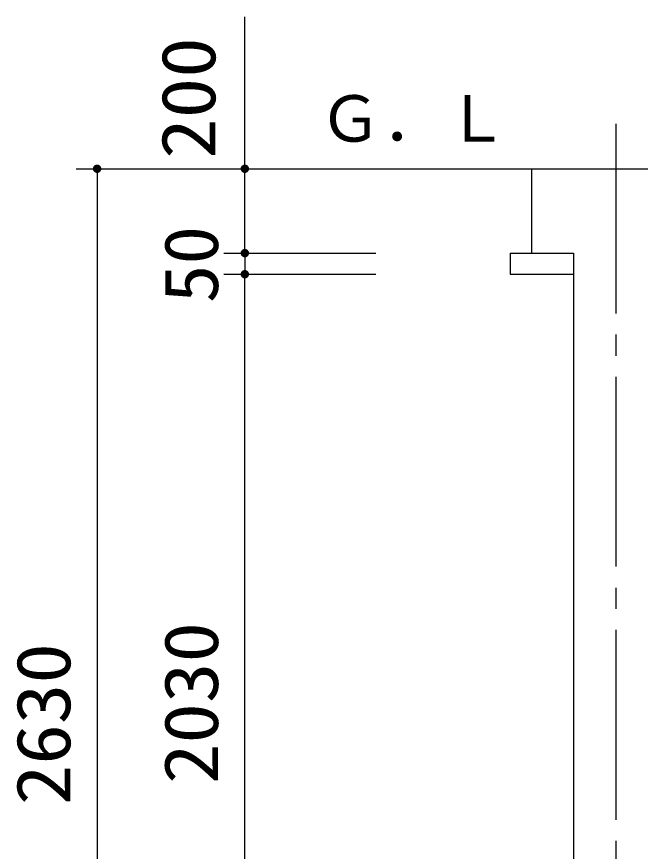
# Model space of a CAD drawing. Units: millimetres, scale not verified. Extents: x -14850 to 14850, y -10500 to 10500.
# Drawn here: x -824 to 653, y -4963 to -2984 of the extents above; entities that cross this region are included whole.
import ezdxf
from ezdxf.enums import TextEntityAlignment as Align

# ---------------------------------------------------------------- set-up
doc = ezdxf.new("R2010")
doc.units = ezdxf.units.MM
doc.header["$LTSCALE"] = 50
doc.linetypes.add('CHAIN2', pattern=[12, 9, -1, 1, -1])
doc.layers.add('0-1_機器', color=2, linetype='Continuous', lineweight=25)
doc.layers.add('0-5_製作', color=5, linetype='Continuous', lineweight=25)
doc.styles.add('ＭＳ ゴシック', font='')
doc.styles.get('ＭＳ ゴシック').set_extended_font_data('MS Gothic')

msp = doc.modelspace()

# ---------------------------------------------------------------- linework, layer by layer
at = {"layer": '0-1_機器', "linetype": 'CHAIN2'}
msp.add_line((595.53, -3237.8), (595.53, -6034.46), dxfattribs=at)
at = {"layer": '0-1_機器'}
for p, q in [((26.83, -3344.6), (3091.37, -3344.6)), ((395.53, -3344.6), (395.53, -3544.6)), ((345.53, -3544.6), (345.53, -3594.6)), ((345.53, -3544.6), (495.53, -3544.6)), ((495.53, -3544.6), (495.53, -5624.6)), ((345.53, -3594.6), (495.53, -3594.6))]:
    msp.add_line(p, q, dxfattribs=at)
at = {"layer": '0-5_製作', "color": 2}
for p, q in [((-283.47, -3344.6), (-283.47, -2984.09)), ((-683.47, -3344.6), (26.83, -3344.6)), ((-633.47, -3344.6), (-633.47, -5974.6)), ((-283.47, -3544.6), (-283.47, -3344.6)), ((-333.47, -3544.6), (26.83, -3544.6)), ((-283.47, -3544.6), (-283.47, -3594.6)), ((-333.47, -3594.6), (26.83, -3594.6)), ((-333.47, -3594.6), (26.83, -3594.6)), ((-283.47, -5624.6), (-283.47, -3594.6))]:
    msp.add_line(p, q, dxfattribs=at)
at = {"layer": '0-5_製作'}
for points in [[(-643.29, -3342.73), (-633.47, -3344.6), (-643.45, -3343.97)], [(-642.98, -3341.51), (-633.47, -3344.6), (-643.29, -3342.73)], [(-642.98, -3341.51), (-633.47, -3334.6), (-633.47, -3344.6)], [(-642.52, -3340.34), (-633.47, -3334.6), (-642.98, -3341.51)], [(-641.91, -3339.24), (-633.47, -3334.6), (-642.52, -3340.34)], [(-641.17, -3338.23), (-633.47, -3334.6), (-641.91, -3339.24)], [(-640.31, -3337.31), (-633.47, -3334.6), (-641.17, -3338.23)], [(-639.35, -3336.51), (-633.47, -3334.6), (-640.31, -3337.31)], [(-638.28, -3335.84), (-633.47, -3334.6), (-639.35, -3336.51)], [(-637.15, -3335.3), (-633.47, -3334.6), (-638.28, -3335.84)], [(-635.95, -3334.91), (-633.47, -3334.6), (-637.15, -3335.3)], [(-634.72, -3334.68), (-633.47, -3334.6), (-635.95, -3334.91)], [(-633.47, -3334.6), (-623.47, -3344.6), (-633.47, -3344.6)], [(-633.47, -3334.6), (-623.55, -3343.35), (-623.47, -3344.6)], [(-633.47, -3334.6), (-623.78, -3342.11), (-623.55, -3343.35)], [(-633.47, -3334.6), (-624.17, -3340.92), (-623.78, -3342.11)], [(-633.47, -3334.6), (-624.7, -3339.78), (-624.17, -3340.92)], [(-633.47, -3334.6), (-625.38, -3338.72), (-624.7, -3339.78)], [(-633.47, -3334.6), (-626.18, -3337.75), (-625.38, -3338.72)], [(-633.47, -3334.6), (-627.09, -3336.89), (-626.18, -3337.75)], [(-633.47, -3334.6), (-628.11, -3336.16), (-627.09, -3336.89)], [(-633.47, -3334.6), (-629.21, -3335.55), (-628.11, -3336.16)], [(-633.47, -3334.6), (-630.38, -3335.09), (-629.21, -3335.55)], [(-632.84, -3334.62), (-630.38, -3335.09), (-633.47, -3334.6)], [(-632.84, -3334.62), (-631.59, -3334.78), (-630.38, -3335.09)], [(-293.29, -3342.73), (-283.47, -3344.6), (-293.45, -3343.97)], [(-293.29, -3342.73), (-283.47, -3334.6), (-283.47, -3344.6)], [(-292.98, -3341.51), (-283.47, -3334.6), (-293.29, -3342.73)], [(-292.52, -3340.34), (-283.47, -3334.6), (-292.98, -3341.51)], [(-291.91, -3339.24), (-283.47, -3334.6), (-292.52, -3340.34)], [(-291.17, -3338.23), (-283.47, -3334.6), (-291.91, -3339.24)], [(-290.31, -3337.31), (-283.47, -3334.6), (-291.17, -3338.23)], [(-289.35, -3336.51), (-283.47, -3334.6), (-290.31, -3337.31)], [(-288.28, -3335.84), (-283.47, -3334.6), (-289.35, -3336.51)], [(-287.15, -3335.3), (-283.47, -3334.6), (-288.28, -3335.84)], [(-285.95, -3334.91), (-283.47, -3334.6), (-287.15, -3335.3)], [(-284.72, -3334.68), (-283.47, -3334.6), (-285.95, -3334.91)], [(-283.47, -3334.6), (-273.47, -3344.6), (-283.47, -3344.6)], [(-283.47, -3334.6), (-273.55, -3343.35), (-273.47, -3344.6)], [(-283.47, -3334.6), (-273.78, -3342.11), (-273.55, -3343.35)], [(-283.47, -3334.6), (-274.17, -3340.92), (-273.78, -3342.11)], [(-283.47, -3334.6), (-274.7, -3339.78), (-274.17, -3340.92)], [(-283.47, -3334.6), (-275.38, -3338.72), (-274.7, -3339.78)], [(-283.47, -3334.6), (-276.18, -3337.75), (-275.38, -3338.72)], [(-283.47, -3334.6), (-277.09, -3336.89), (-276.18, -3337.75)], [(-283.47, -3334.6), (-278.11, -3336.16), (-277.09, -3336.89)], [(-283.47, -3334.6), (-279.21, -3335.55), (-278.11, -3336.16)], [(-283.47, -3334.6), (-280.38, -3335.09), (-279.21, -3335.55)], [(-283.47, -3334.6), (-281.59, -3334.78), (-280.38, -3335.09)], [(-283.47, -3334.6), (-282.84, -3334.62), (-281.59, -3334.78)], [(-643.45, -3343.97), (-633.47, -3344.6), (-643.47, -3344.6)], [(-643.47, -3344.6), (-633.47, -3344.6), (-643.39, -3345.85)], [(-643.39, -3345.85), (-633.47, -3344.6), (-643.15, -3347.09)], [(-643.15, -3347.09), (-633.47, -3344.6), (-642.76, -3348.28)], [(-642.76, -3348.28), (-633.47, -3344.6), (-642.23, -3349.42)], [(-642.23, -3349.42), (-633.47, -3344.6), (-641.56, -3350.48)], [(-641.56, -3350.48), (-633.47, -3344.6), (-640.76, -3351.45)], [(-640.76, -3351.45), (-633.47, -3344.6), (-639.84, -3352.31)], [(-639.84, -3352.31), (-633.47, -3344.6), (-638.83, -3353.04)], [(-638.83, -3353.04), (-633.47, -3344.6), (-637.72, -3353.65)], [(-637.72, -3353.65), (-633.47, -3344.6), (-633.47, -3354.6)], [(-637.72, -3353.65), (-633.47, -3354.6), (-636.56, -3354.11)], [(-636.56, -3354.11), (-634.1, -3354.58), (-635.34, -3354.42)], [(-636.56, -3354.11), (-633.47, -3354.6), (-634.1, -3354.58)], [(-633.47, -3344.6), (-632.21, -3354.52), (-633.47, -3354.6)], [(-633.47, -3344.6), (-630.98, -3354.29), (-632.21, -3354.52)], [(-633.47, -3344.6), (-629.79, -3353.9), (-630.98, -3354.29)], [(-633.47, -3344.6), (-628.65, -3353.36), (-629.79, -3353.9)], [(-633.47, -3344.6), (-627.59, -3352.69), (-628.65, -3353.36)], [(-633.47, -3344.6), (-626.62, -3351.89), (-627.59, -3352.69)], [(-633.47, -3344.6), (-625.76, -3350.97), (-626.62, -3351.89)], [(-633.47, -3344.6), (-625.02, -3349.96), (-625.76, -3350.97)], [(-633.47, -3344.6), (-624.42, -3348.86), (-625.02, -3349.96)], [(-633.47, -3344.6), (-623.96, -3347.69), (-624.42, -3348.86)], [(-633.47, -3344.6), (-623.64, -3346.47), (-623.96, -3347.69)], [(-633.47, -3344.6), (-623.49, -3345.23), (-623.64, -3346.47)], [(-623.47, -3344.6), (-623.49, -3345.23), (-633.47, -3344.6)], [(-293.45, -3343.97), (-283.47, -3344.6), (-293.47, -3344.6)], [(-293.47, -3344.6), (-283.47, -3344.6), (-293.39, -3345.85)], [(-293.39, -3345.85), (-283.47, -3344.6), (-293.15, -3347.09)], [(-293.15, -3347.09), (-283.47, -3344.6), (-292.76, -3348.28)], [(-292.76, -3348.28), (-283.47, -3344.6), (-292.23, -3349.42)], [(-292.23, -3349.42), (-283.47, -3344.6), (-291.56, -3350.48)], [(-291.56, -3350.48), (-283.47, -3344.6), (-290.76, -3351.45)], [(-290.76, -3351.45), (-283.47, -3344.6), (-289.84, -3352.31)], [(-289.84, -3352.31), (-283.47, -3344.6), (-288.83, -3353.04)], [(-288.83, -3353.04), (-283.47, -3344.6), (-287.72, -3353.65)], [(-287.72, -3353.65), (-283.47, -3344.6), (-286.56, -3354.11)], [(-286.56, -3354.11), (-283.47, -3344.6), (-285.34, -3354.42)], [(-285.34, -3354.42), (-283.47, -3344.6), (-283.47, -3354.6)], [(-285.34, -3354.42), (-283.47, -3354.6), (-284.1, -3354.58)], [(-283.47, -3344.6), (-282.21, -3354.52), (-283.47, -3354.6)], [(-283.47, -3344.6), (-280.98, -3354.29), (-282.21, -3354.52)], [(-283.47, -3344.6), (-279.79, -3353.9), (-280.98, -3354.29)], [(-283.47, -3344.6), (-278.65, -3353.36), (-279.79, -3353.9)], [(-283.47, -3344.6), (-277.59, -3352.69), (-278.65, -3353.36)], [(-283.47, -3344.6), (-276.62, -3351.89), (-277.59, -3352.69)], [(-283.47, -3344.6), (-275.76, -3350.97), (-276.62, -3351.89)], [(-283.47, -3344.6), (-275.02, -3349.96), (-275.76, -3350.97)], [(-283.47, -3344.6), (-274.42, -3348.86), (-275.02, -3349.96)], [(-283.47, -3344.6), (-273.96, -3347.69), (-274.42, -3348.86)], [(-283.47, -3344.6), (-273.64, -3346.47), (-273.96, -3347.69)], [(-283.47, -3344.6), (-273.49, -3345.23), (-273.64, -3346.47)], [(-273.47, -3344.6), (-273.49, -3345.23), (-283.47, -3344.6)], [(-293.29, -3542.73), (-283.47, -3534.6), (-283.47, -3544.6)], [(-292.98, -3541.51), (-283.47, -3534.6), (-293.29, -3542.73)], [(-292.52, -3540.34), (-283.47, -3534.6), (-292.98, -3541.51)], [(-291.91, -3539.24), (-283.47, -3534.6), (-292.52, -3540.34)], [(-291.17, -3538.23), (-283.47, -3534.6), (-291.91, -3539.24)], [(-290.31, -3537.31), (-283.47, -3534.6), (-291.17, -3538.23)], [(-289.35, -3536.51), (-283.47, -3534.6), (-290.31, -3537.31)], [(-288.28, -3535.84), (-283.47, -3534.6), (-289.35, -3536.51)], [(-287.15, -3535.3), (-283.47, -3534.6), (-288.28, -3535.84)], [(-285.95, -3534.91), (-283.47, -3534.6), (-287.15, -3535.3)], [(-284.72, -3534.68), (-283.47, -3534.6), (-285.95, -3534.91)], [(-283.47, -3534.6), (-273.47, -3544.6), (-283.47, -3544.6)], [(-283.47, -3534.6), (-273.55, -3543.35), (-273.47, -3544.6)], [(-283.47, -3534.6), (-273.78, -3542.11), (-273.55, -3543.35)], [(-283.47, -3534.6), (-274.17, -3540.92), (-273.78, -3542.11)], [(-283.47, -3534.6), (-274.7, -3539.78), (-274.17, -3540.92)], [(-283.47, -3534.6), (-275.38, -3538.72), (-274.7, -3539.78)], [(-283.47, -3534.6), (-276.18, -3537.75), (-275.38, -3538.72)], [(-283.47, -3534.6), (-277.09, -3536.89), (-276.18, -3537.75)], [(-283.47, -3534.6), (-278.11, -3536.16), (-277.09, -3536.89)], [(-283.47, -3534.6), (-279.21, -3535.55), (-278.11, -3536.16)], [(-283.47, -3534.6), (-280.38, -3535.09), (-279.21, -3535.55)], [(-283.47, -3534.6), (-281.59, -3534.78), (-280.38, -3535.09)], [(-283.47, -3534.6), (-282.84, -3534.62), (-281.59, -3534.78)], [(-293.45, -3543.97), (-283.47, -3544.6), (-293.47, -3544.6)], [(-293.47, -3544.6), (-283.47, -3544.6), (-293.39, -3545.85)], [(-293.29, -3542.73), (-283.47, -3544.6), (-293.45, -3543.97)], [(-293.39, -3545.85), (-283.47, -3544.6), (-293.15, -3547.09)], [(-293.15, -3547.09), (-283.47, -3544.6), (-292.76, -3548.28)], [(-292.76, -3548.28), (-283.47, -3544.6), (-292.23, -3549.42)], [(-292.23, -3549.42), (-283.47, -3544.6), (-291.56, -3550.48)], [(-291.56, -3550.48), (-283.47, -3544.6), (-290.76, -3551.44)], [(-290.76, -3551.44), (-283.47, -3544.6), (-289.84, -3552.3)], [(-289.84, -3552.3), (-283.47, -3544.6), (-288.83, -3553.04)], [(-288.83, -3553.04), (-283.47, -3544.6), (-287.72, -3553.65)], [(-287.72, -3553.65), (-283.47, -3544.6), (-286.56, -3554.11)], [(-286.56, -3554.11), (-283.47, -3544.6), (-285.34, -3554.42)], [(-285.34, -3554.42), (-283.47, -3544.6), (-283.47, -3554.6)], [(-285.34, -3554.42), (-283.47, -3554.6), (-284.1, -3554.58)], [(-283.47, -3544.6), (-282.21, -3554.52), (-283.47, -3554.6)], [(-283.47, -3544.6), (-280.98, -3554.29), (-282.21, -3554.52)], [(-283.47, -3544.6), (-279.79, -3553.9), (-280.98, -3554.29)], [(-283.47, -3544.6), (-278.65, -3553.36), (-279.79, -3553.9)], [(-283.47, -3544.6), (-277.59, -3552.69), (-278.65, -3553.36)], [(-283.47, -3544.6), (-276.62, -3551.89), (-277.59, -3552.69)], [(-283.47, -3544.6), (-275.76, -3550.97), (-276.62, -3551.89)], [(-283.47, -3544.6), (-275.02, -3549.96), (-275.76, -3550.97)], [(-283.47, -3544.6), (-274.42, -3548.86), (-275.02, -3549.96)], [(-283.47, -3544.6), (-273.96, -3547.69), (-274.42, -3548.86)], [(-283.47, -3544.6), (-273.64, -3546.47), (-273.96, -3547.69)], [(-283.47, -3544.6), (-273.49, -3545.23), (-273.64, -3546.47)], [(-273.47, -3544.6), (-273.49, -3545.23), (-283.47, -3544.6)], [(-293.45, -3593.97), (-283.47, -3594.6), (-293.47, -3594.6)], [(-293.45, -3593.97), (-283.47, -3594.6), (-293.47, -3594.6)], [(-293.47, -3594.6), (-283.47, -3594.6), (-293.39, -3595.85)], [(-293.47, -3594.6), (-283.47, -3594.6), (-293.39, -3595.85)], [(-293.29, -3592.73), (-283.47, -3594.6), (-293.45, -3593.97)], [(-293.29, -3592.73), (-283.47, -3594.6), (-293.45, -3593.97)], [(-293.39, -3595.85), (-283.47, -3594.6), (-293.15, -3597.09)], [(-293.39, -3595.85), (-283.47, -3594.6), (-293.15, -3597.09)], [(-293.29, -3592.73), (-283.47, -3584.6), (-283.47, -3594.6)], [(-292.98, -3591.51), (-283.47, -3584.6), (-293.29, -3592.73)], [(-293.29, -3592.73), (-283.47, -3584.6), (-283.47, -3594.6)], [(-292.98, -3591.51), (-283.47, -3584.6), (-293.29, -3592.73)], [(-293.15, -3597.09), (-283.47, -3594.6), (-292.76, -3598.28)], [(-293.15, -3597.09), (-283.47, -3594.6), (-292.76, -3598.28)], [(-292.52, -3590.34), (-283.47, -3584.6), (-292.98, -3591.51)], [(-292.52, -3590.34), (-283.47, -3584.6), (-292.98, -3591.51)], [(-292.76, -3598.28), (-283.47, -3594.6), (-292.23, -3599.42)], [(-292.76, -3598.28), (-283.47, -3594.6), (-292.23, -3599.42)], [(-291.91, -3589.24), (-283.47, -3584.6), (-292.52, -3590.34)], [(-291.91, -3589.24), (-283.47, -3584.6), (-292.52, -3590.34)], [(-292.23, -3599.42), (-283.47, -3594.6), (-291.56, -3600.48)], [(-292.23, -3599.42), (-283.47, -3594.6), (-291.56, -3600.48)], [(-291.17, -3588.23), (-283.47, -3584.6), (-291.91, -3589.24)], [(-291.17, -3588.23), (-283.47, -3584.6), (-291.91, -3589.24)], [(-291.56, -3600.48), (-283.47, -3594.6), (-290.76, -3601.45)], [(-291.56, -3600.48), (-283.47, -3594.6), (-290.76, -3601.45)], [(-290.31, -3587.31), (-283.47, -3584.6), (-291.17, -3588.23)], [(-290.31, -3587.31), (-283.47, -3584.6), (-291.17, -3588.23)], [(-290.76, -3601.45), (-283.47, -3594.6), (-289.84, -3602.31)], [(-290.76, -3601.45), (-283.47, -3594.6), (-289.84, -3602.31)], [(-289.35, -3586.51), (-283.47, -3584.6), (-290.31, -3587.31)], [(-289.35, -3586.51), (-283.47, -3584.6), (-290.31, -3587.31)], [(-289.84, -3602.31), (-283.47, -3594.6), (-288.83, -3603.04)], [(-289.84, -3602.31), (-283.47, -3594.6), (-288.83, -3603.04)], [(-288.28, -3585.84), (-283.47, -3584.6), (-289.35, -3586.51)], [(-288.28, -3585.84), (-283.47, -3584.6), (-289.35, -3586.51)], [(-288.83, -3603.04), (-283.47, -3594.6), (-287.72, -3603.65)], [(-288.83, -3603.04), (-283.47, -3594.6), (-287.72, -3603.65)], [(-287.15, -3585.3), (-283.47, -3584.6), (-288.28, -3585.84)], [(-287.15, -3585.3), (-283.47, -3584.6), (-288.28, -3585.84)], [(-287.72, -3603.65), (-283.47, -3594.6), (-286.56, -3604.11)], [(-287.72, -3603.65), (-283.47, -3594.6), (-286.56, -3604.11)], [(-285.95, -3584.91), (-283.47, -3584.6), (-287.15, -3585.3)], [(-285.95, -3584.91), (-283.47, -3584.6), (-287.15, -3585.3)], [(-286.56, -3604.11), (-283.47, -3594.6), (-285.34, -3604.42)], [(-286.56, -3604.11), (-283.47, -3594.6), (-285.34, -3604.42)], [(-284.72, -3584.68), (-283.47, -3584.6), (-285.95, -3584.91)], [(-284.72, -3584.68), (-283.47, -3584.6), (-285.95, -3584.91)], [(-285.34, -3604.42), (-283.47, -3594.6), (-283.47, -3604.6)], [(-285.34, -3604.42), (-283.47, -3594.6), (-283.47, -3604.6)], [(-283.47, -3584.6), (-273.47, -3594.6), (-283.47, -3594.6)], [(-283.47, -3584.6), (-273.55, -3593.35), (-273.47, -3594.6)], [(-283.47, -3584.6), (-273.78, -3592.11), (-273.55, -3593.35)], [(-283.47, -3584.6), (-274.17, -3590.92), (-273.78, -3592.11)], [(-283.47, -3584.6), (-274.7, -3589.78), (-274.17, -3590.92)], [(-283.47, -3584.6), (-275.38, -3588.72), (-274.7, -3589.78)], [(-283.47, -3584.6), (-276.18, -3587.75), (-275.38, -3588.72)], [(-283.47, -3584.6), (-277.09, -3586.9), (-276.18, -3587.75)], [(-283.47, -3584.6), (-278.11, -3586.16), (-277.09, -3586.9)], [(-283.47, -3584.6), (-279.21, -3585.55), (-278.11, -3586.16)], [(-283.47, -3584.6), (-280.38, -3585.09), (-279.21, -3585.55)], [(-283.47, -3584.6), (-281.59, -3584.78), (-280.38, -3585.09)], [(-283.47, -3584.6), (-282.84, -3584.62), (-281.59, -3584.78)], [(-283.47, -3584.6), (-273.47, -3594.6), (-283.47, -3594.6)], [(-283.47, -3584.6), (-273.55, -3593.35), (-273.47, -3594.6)], [(-283.47, -3584.6), (-273.78, -3592.11), (-273.55, -3593.35)], [(-283.47, -3584.6), (-274.17, -3590.92), (-273.78, -3592.11)], [(-283.47, -3584.6), (-274.7, -3589.78), (-274.17, -3590.92)], [(-283.47, -3584.6), (-275.38, -3588.72), (-274.7, -3589.78)], [(-283.47, -3584.6), (-276.18, -3587.75), (-275.38, -3588.72)], [(-283.47, -3584.6), (-277.09, -3586.9), (-276.18, -3587.75)], [(-283.47, -3584.6), (-278.11, -3586.16), (-277.09, -3586.9)], [(-283.47, -3584.6), (-279.21, -3585.55), (-278.11, -3586.16)], [(-283.47, -3584.6), (-280.38, -3585.09), (-279.21, -3585.55)], [(-283.47, -3584.6), (-281.59, -3584.78), (-280.38, -3585.09)], [(-283.47, -3584.6), (-282.84, -3584.62), (-281.59, -3584.78)], [(-283.47, -3594.6), (-282.21, -3604.52), (-283.47, -3604.6)], [(-283.47, -3594.6), (-280.98, -3604.29), (-282.21, -3604.52)], [(-283.47, -3594.6), (-279.79, -3603.9), (-280.98, -3604.29)], [(-283.47, -3594.6), (-278.65, -3603.36), (-279.79, -3603.9)], [(-283.47, -3594.6), (-277.59, -3602.69), (-278.65, -3603.36)], [(-283.47, -3594.6), (-276.62, -3601.89), (-277.59, -3602.69)], [(-283.47, -3594.6), (-275.76, -3600.97), (-276.62, -3601.89)], [(-283.47, -3594.6), (-275.02, -3599.96), (-275.76, -3600.97)], [(-283.47, -3594.6), (-274.42, -3598.86), (-275.02, -3599.96)], [(-283.47, -3594.6), (-273.96, -3597.69), (-274.42, -3598.86)], [(-283.47, -3594.6), (-273.64, -3596.47), (-273.96, -3597.69)], [(-283.47, -3594.6), (-273.49, -3595.23), (-273.64, -3596.47)], [(-273.47, -3594.6), (-273.49, -3595.23), (-283.47, -3594.6)], [(-283.47, -3594.6), (-282.21, -3604.52), (-283.47, -3604.6)], [(-283.47, -3594.6), (-280.98, -3604.29), (-282.21, -3604.52)], [(-283.47, -3594.6), (-279.79, -3603.9), (-280.98, -3604.29)], [(-283.47, -3594.6), (-278.65, -3603.36), (-279.79, -3603.9)], [(-283.47, -3594.6), (-277.59, -3602.69), (-278.65, -3603.36)], [(-283.47, -3594.6), (-276.62, -3601.89), (-277.59, -3602.69)], [(-283.47, -3594.6), (-275.76, -3600.97), (-276.62, -3601.89)], [(-283.47, -3594.6), (-275.02, -3599.96), (-275.76, -3600.97)], [(-283.47, -3594.6), (-274.42, -3598.86), (-275.02, -3599.96)], [(-283.47, -3594.6), (-273.96, -3597.69), (-274.42, -3598.86)], [(-283.47, -3594.6), (-273.64, -3596.47), (-273.96, -3597.69)], [(-283.47, -3594.6), (-273.49, -3595.23), (-273.64, -3596.47)], [(-273.47, -3594.6), (-273.49, -3595.23), (-283.47, -3594.6)], [(-285.34, -3604.42), (-283.47, -3604.6), (-284.1, -3604.58)], [(-285.34, -3604.42), (-283.47, -3604.6), (-284.1, -3604.58)]]:
    msp.add_solid(points, dxfattribs=at)

# ---------------------------------------------------------------- texts
at = {"layer": '0-1_機器', "color": 4, "style": 'ＭＳ ゴシック'}
msp.add_text('Ｇ．Ｌ', height=110, rotation=0.002, dxfattribs=at).set_placement((-108.54, -3313.3), align=Align.BOTTOM_LEFT)
at = {"layer": '0-5_製作', "color": 4, "style": 'ＭＳ ゴシック'}
for s, width, p in [('200', 1.1, (-314.87, -3321.04)), ('50', 1.05, (-308.47, -3663.35)), ('2030', 1.1, (-308.47, -4803.35)), ('2630', 1.1, (-658.47, -4853.35))]:
    msp.add_text(s, height=128.4, rotation=90, dxfattribs=dict(at, width=width)).set_placement(p, align=Align.BOTTOM_LEFT)

doc.saveas('drawing.dxf')
